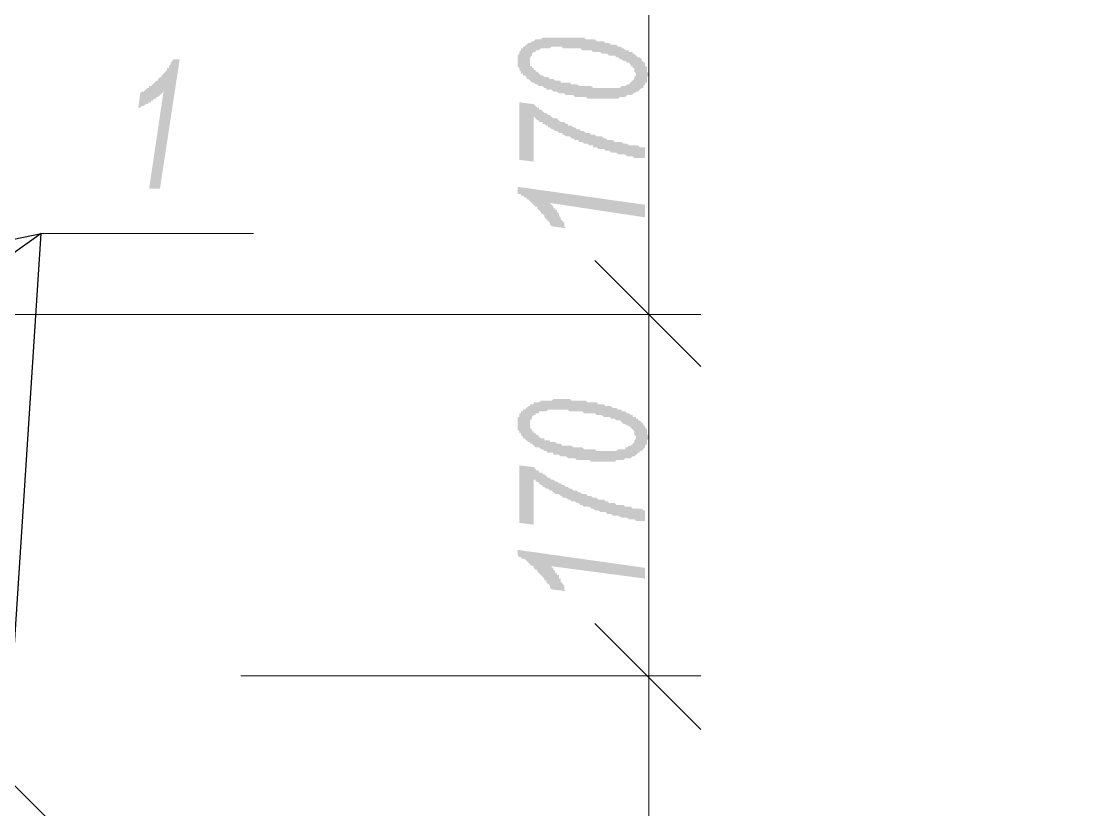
# Model space of a CAD drawing. Header units: millimetres. Extents: x 1372 to 666090, y 1285 to 31551.
# Drawn here: x 610747 to 613233, y 23998 to 25827 of the extents above; entities that cross this region are included whole.
import ezdxf

# ---------------------------------------------------------------- set-up
doc = ezdxf.new("R2010")
doc.units = ezdxf.units.MM
for name, color, linetype in [('PDF _0', 7, 'Continuous'), ('PDF _Аннотация - Текст_Ном._пера__1', 7, 'Continuous'), ('PDF _Конструктив - Стены Несущие_Ном._пера__21', 7, 'Continuous'), ('PDF _размеры', 7, 'Continuous')]:
    doc.layers.add(name, color=color, linetype=linetype)

msp = doc.modelspace()

# ---------------------------------------------------------------- hatches: boundary and pattern name
at = {"layer": 'PDF _0', "transparency": 33554559}
h = msp.add_hatch(color=256, dxfattribs=at)
h.paths.add_polyline_path([(612098.7, 25647.4), (612094.5, 25647.4), (612090.3, 25647.4), (612086.2, 25647.4), (612082, 25647.4), (612077.8, 25647.4), (612073.7, 25647.4), (612069.5, 25647.4), (612065.3, 25647.4), (612061.1, 25647.4), (612057, 25651.6), (612052.8, 25651.6), (612048.6, 25651.6), (612044.5, 25651.6), (612040.3, 25651.6), (612036.1, 25651.6), (612031.9, 25651.6), (612027.8, 25655.8), (612023.6, 25655.8), (612023.6, 25655.8), (612015.3, 25655.8), (612011.1, 25655.8), (612006.9, 25660), (612002.7, 25660), (611998.6, 25660), (611994.4, 25660), (611990.2, 25664.1), (611986.1, 25664.1), (611981.9, 25664.1), (611981.9, 25664.1), (611977.7, 25668.3), (611973.5, 25668.3), (611969.4, 25668.3), (611965.2, 25668.3), (611965.2, 25672.5), (611961, 25672.5), (611961, 25672.5), (611956.9, 25676.6), (611952.7, 25676.6), (611948.5, 25676.6), (611944.3, 25680.8), (611940.2, 25680.8), (611936, 25685), (611936, 25685), (611931.8, 25685), (611927.7, 25689.2), (611927.7, 25689.2), (611923.5, 25693.3), (611923.5, 25693.3), (611919.3, 25693.3), (611919.3, 25697.5), (611915.1, 25701.7), (611911, 25701.7), (611911, 25705.8), (611906.8, 25705.8), (611906.8, 25710), (611906.8, 25710), (611902.6, 25714.2), (611902.6, 25714.2), (611902.6, 25718.4), (611898.5, 25722.5), (611898.5, 25722.5), (611898.5, 25726.7), (611898.5, 25730.9), (611898.5, 25730.9), (611898.5, 25735), (611898.5, 25739.2), (611898.5, 25739.2), (611898.5, 25743.4), (611898.5, 25747.6), (611898.5, 25747.6), (611902.6, 25751.7), (611902.6, 25755.9), (611902.6, 25755.9), (611906.8, 25760.1), (611906.8, 25764.2), (611911, 25764.2), (611911, 25768.4), (611915.1, 25768.4), (611919.3, 25772.6), (611919.3, 25772.6), (611923.5, 25776.8), (611927.7, 25776.8), (611927.7, 25776.8), (611931.8, 25780.9), (611936, 25780.9), (611936, 25780.9), (611940.2, 25785.1), (611944.3, 25785.1), (611948.5, 25785.1), (611952.7, 25785.1), (611956.9, 25789.3), (611961, 25789.3), (611965.2, 25789.3), (611969.4, 25789.3), (611973.5, 25789.3), (611977.7, 25789.3), (611981.9, 25789.3), (611986.1, 25789.3), (611990.2, 25789.3), (611994.4, 25789.3), (611994.4, 25789.3), (611998.6, 25789.3), (612002.7, 25789.3), (612006.9, 25789.3), (612011.1, 25789.3), (612015.3, 25789.3), (612019.4, 25789.3), (612023.6, 25789.3), (612027.8, 25789.3), (612031.9, 25789.3), (612036.1, 25789.3), (612040.3, 25789.3), (612044.5, 25789.3), (612048.6, 25789.3), (612052.8, 25789.3), (612057, 25785.1), (612061.1, 25785.1), (612065.3, 25785.1), (612069.5, 25785.1), (612073.7, 25785.1), (612077.8, 25785.1), (612082, 25780.9), (612086.2, 25780.9), (612090.3, 25780.9), (612094.5, 25780.9), (612094.5, 25780.9), (612098.7, 25780.9), (612102.9, 25776.8), (612107, 25776.8), (612111.2, 25776.8), (612115.4, 25772.6), (612119.5, 25772.6), (612123.7, 25772.6), (612127.9, 25772.6), (612132.1, 25768.4), (612136.2, 25768.4), (612140.4, 25768.4), (612140.4, 25764.2), (612144.6, 25764.2), (612148.7, 25760.1), (612152.9, 25760.1), (612157.1, 25760.1), (612157.1, 25755.9), (612161.3, 25755.9), (612165.4, 25755.9), (612165.4, 25751.7), (612169.6, 25751.7), (612173.8, 25747.6), (612173.8, 25747.6), (612177.9, 25743.4), (612177.9, 25743.4), (612182.1, 25743.4), (612186.3, 25739.2), (612186.3, 25735), (612190.5, 25735), (612190.5, 25730.9), (612194.6, 25730.9), (612194.6, 25726.7), (612194.6, 25722.5), (612198.8, 25722.5), (612198.8, 25718.4), (612198.8, 25714.2), (612198.8, 25714.2), (612198.8, 25710), (612203, 25705.8), (612203, 25705.8), (612203, 25701.7), (612203, 25701.7), (612198.8, 25697.5), (612198.8, 25693.3), (612198.8, 25693.3), (612198.8, 25689.2), (612198.8, 25685), (612194.6, 25685), (612194.6, 25680.8), (612194.6, 25680.8), (612190.5, 25676.6), (612190.5, 25672.5), (612186.3, 25672.5), (612182.1, 25668.3), (612182.1, 25668.3), (612177.9, 25664.1), (612173.8, 25664.1), (612173.8, 25664.1), (612169.6, 25660), (612165.4, 25660), (612165.4, 25655.8), (612161.3, 25655.8), (612157.1, 25655.8), (612152.9, 25655.8), (612148.7, 25651.6), (612144.6, 25651.6), (612144.6, 25651.6), (612140.4, 25651.6), (612136.2, 25651.6), (612132.1, 25647.4), (612127.9, 25647.4), (612123.7, 25647.4), (612119.5, 25647.4), (612115.4, 25647.4), (612107, 25647.4), (612102.9, 25647.4), (612098.7, 25647.4), (612098.7, 25647.4)], flags=0)
h.paths.add_polyline_path([(612107, 25672.5), (612111.2, 25672.5), (612119.5, 25672.5), (612123.7, 25672.5), (612127.9, 25672.5), (612132.1, 25672.5), (612136.2, 25672.5), (612140.4, 25676.6), (612140.4, 25676.6), (612144.6, 25676.6), (612148.7, 25676.6), (612148.7, 25676.6), (612152.9, 25680.8), (612157.1, 25680.8), (612161.3, 25685), (612161.3, 25685), (612165.4, 25689.2), (612165.4, 25689.2), (612169.6, 25693.3), (612169.6, 25693.3), (612169.6, 25697.5), (612173.8, 25701.7), (612173.8, 25701.7), (612173.8, 25705.8), (612173.8, 25705.8), (612169.6, 25710), (612169.6, 25714.2), (612169.6, 25714.2), (612169.6, 25718.4), (612165.4, 25718.4), (612165.4, 25722.5), (612161.3, 25722.5), (612161.3, 25726.7), (612157.1, 25730.9), (612152.9, 25730.9), (612152.9, 25730.9), (612148.7, 25735), (612148.7, 25735), (612144.6, 25735), (612140.4, 25739.2), (612140.4, 25739.2), (612136.2, 25739.2), (612132.1, 25743.4), (612127.9, 25743.4), (612127.9, 25743.4), (612123.7, 25747.6), (612119.5, 25747.6), (612115.4, 25747.6), (612111.2, 25747.6), (612107, 25751.7), (612102.9, 25751.7), (612098.7, 25751.7), (612094.5, 25751.7), (612090.3, 25755.9), (612086.2, 25755.9), (612082, 25755.9), (612077.8, 25755.9), (612073.7, 25755.9), (612069.5, 25760.1), (612065.3, 25760.1), (612057, 25760.1), (612052.8, 25760.1), (612048.6, 25760.1), (612044.5, 25764.2), (612040.3, 25764.2), (612036.1, 25764.2), (612031.9, 25764.2), (612027.8, 25764.2), (612023.6, 25764.2), (612019.4, 25764.2), (612015.3, 25764.2), (612011.1, 25764.2), (612006.9, 25764.2), (612002.7, 25764.2), (612002.7, 25768.4), (611998.6, 25768.4), (611994.4, 25768.4), (611990.2, 25768.4), (611986.1, 25768.4), (611981.9, 25768.4), (611977.7, 25768.4), (611973.5, 25764.2), (611969.4, 25764.2), (611965.2, 25764.2), (611961, 25764.2), (611956.9, 25764.2), (611952.7, 25764.2), (611948.5, 25760.1), (611948.5, 25760.1), (611944.3, 25760.1), (611940.2, 25760.1), (611940.2, 25755.9), (611936, 25755.9), (611931.8, 25751.7), (611931.8, 25747.6), (611931.8, 25747.6), (611927.7, 25743.4), (611927.7, 25743.4), (611927.7, 25739.2), (611927.7, 25735), (611927.7, 25735), (611927.7, 25730.9), (611927.7, 25730.9), (611927.7, 25726.7), (611927.7, 25722.5), (611931.8, 25722.5), (611931.8, 25718.4), (611936, 25718.4), (611936, 25714.2), (611940.2, 25714.2), (611940.2, 25710), (611944.3, 25710), (611948.5, 25705.8), (611948.5, 25705.8), (611952.7, 25701.7), (611956.9, 25701.7), (611961, 25697.5), (611961, 25697.5), (611965.2, 25697.5), (611969.4, 25697.5), (611973.5, 25693.3), (611973.5, 25693.3), (611977.7, 25693.3), (611981.9, 25693.3), (611986.1, 25689.2), (611990.2, 25689.2), (611994.4, 25689.2), (611998.6, 25689.2), (611998.6, 25685), (612002.7, 25685), (612011.1, 25685), (612015.3, 25685), (612019.4, 25685), (612023.6, 25680.8), (612027.8, 25680.8), (612031.9, 25680.8), (612036.1, 25680.8), (612044.5, 25676.6), (612048.6, 25676.6), (612052.8, 25676.6), (612057, 25676.6), (612061.1, 25676.6), (612065.3, 25676.6), (612069.5, 25676.6), (612073.7, 25672.5), (612077.8, 25672.5), (612082, 25672.5), (612086.2, 25672.5), (612090.3, 25672.5), (612094.5, 25672.5), (612098.7, 25672.5), (612098.7, 25672.5), (612102.9, 25672.5), (612107, 25672.5), (612107, 25672.5)], flags=0)
for points in [[(612194.6, 25505.6), (612194.6, 25509.8), (612190.5, 25509.8), (612186.3, 25509.8), (612182.1, 25509.8), (612177.9, 25509.8), (612173.8, 25509.8), (612169.6, 25509.8), (612165.4, 25514), (612165.4, 25514), (612161.3, 25514), (612157.1, 25514), (612152.9, 25514), (612148.7, 25518.1), (612144.6, 25518.1), (612140.4, 25518.1), (612132.1, 25518.1), (612127.9, 25522.3), (612123.7, 25522.3), (612123.7, 25522.3), (612119.5, 25522.3), (612115.4, 25522.3), (612111.2, 25526.5), (612107, 25526.5), (612107, 25526.5), (612102.9, 25526.5), (612098.7, 25530.6), (612094.5, 25530.6), (612090.3, 25530.6), (612086.2, 25530.6), (612082, 25534.8), (612077.8, 25534.8), (612073.7, 25534.8), (612073.7, 25539), (612069.5, 25539), (612065.3, 25539), (612061.1, 25543.2), (612057, 25543.2), (612052.8, 25543.2), (612048.6, 25547.3), (612044.5, 25547.3), (612040.3, 25547.3), (612040.3, 25551.5), (612036.1, 25551.5), (612031.9, 25551.5), (612027.8, 25555.7), (612023.6, 25555.7), (612023.6, 25555.7), (612019.4, 25559.8), (612015.3, 25559.8), (612011.1, 25559.8), (612006.9, 25564), (612002.7, 25564), (612002.7, 25568.2), (611998.6, 25568.2), (611994.4, 25568.2), (611990.2, 25572.4), (611986.1, 25572.4), (611981.9, 25576.5), (611981.9, 25576.5), (611977.7, 25576.5), (611973.5, 25580.7), (611969.4, 25580.7), (611969.4, 25584.9), (611965.2, 25584.9), (611961, 25589), (611956.9, 25589), (611956.9, 25593.2), (611952.7, 25593.2), (611948.5, 25593.2), (611948.5, 25597.4), (611944.3, 25597.4), (611940.2, 25601.6), (611940.2, 25601.6), (611936, 25605.7), (611936, 25501.4), (611902.6, 25505.6), (611902.6, 25639.1), (611936, 25634.9), (611940.2, 25630.8), (611940.2, 25630.8), (611944.3, 25626.6), (611948.5, 25626.6), (611948.5, 25622.4), (611952.7, 25622.4), (611956.9, 25618.2), (611956.9, 25618.2), (611961, 25614.1), (611965.2, 25614.1), (611965.2, 25614.1), (611969.4, 25609.9), (611973.5, 25609.9), (611977.7, 25605.7), (611977.7, 25605.7), (611981.9, 25601.6), (611986.1, 25601.6), (611990.2, 25601.6), (611994.4, 25597.4), (611994.4, 25597.4), (611998.6, 25593.2), (612002.7, 25593.2), (612006.9, 25593.2), (612011.1, 25589), (612015.3, 25589), (612015.3, 25584.9), (612019.4, 25584.9), (612023.6, 25584.9), (612027.8, 25580.7), (612031.9, 25580.7), (612036.1, 25576.5), (612040.3, 25576.5), (612044.5, 25576.5), (612044.5, 25572.4), (612048.6, 25572.4), (612052.8, 25572.4), (612057, 25568.2), (612061.1, 25568.2), (612065.3, 25568.2), (612069.5, 25564), (612073.7, 25564), (612077.8, 25564), (612082, 25559.8), (612086.2, 25559.8), (612090.3, 25559.8), (612094.5, 25559.8), (612098.7, 25555.7), (612102.9, 25555.7), (612102.9, 25555.7), (612107, 25551.5), (612111.2, 25551.5), (612115.4, 25551.5), (612119.5, 25551.5), (612123.7, 25547.3), (612127.9, 25547.3), (612132.1, 25547.3), (612136.2, 25547.3), (612140.4, 25547.3), (612144.6, 25543.2), (612148.7, 25543.2), (612148.7, 25543.2), (612152.9, 25543.2), (612157.1, 25539), (612161.3, 25539), (612165.4, 25539), (612169.6, 25539), (612173.8, 25539), (612177.9, 25539), (612182.1, 25534.8), (612186.3, 25534.8), (612190.5, 25534.8), (612190.5, 25534.8), (612194.6, 25534.8), (612194.6, 25534.8)], [(612194.6, 25372.1), (611973.5, 25405.5), (611973.5, 25405.5), (611977.7, 25401.3), (611977.7, 25401.3), (611981.9, 25397.2), (611981.9, 25397.2), (611981.9, 25393), (611986.1, 25393), (611986.1, 25388.8), (611990.2, 25388.8), (611990.2, 25384.6), (611994.4, 25380.5), (611994.4, 25380.5), (611994.4, 25376.3), (611998.6, 25372.1), (611998.6, 25372.1), (611998.6, 25368), (612002.7, 25363.8), (612002.7, 25363.8), (612006.9, 25359.6), (612006.9, 25355.4), (612006.9, 25351.3), (612006.9, 25351.3), (612011.1, 25347.1), (611977.7, 25351.3), (611973.5, 25355.4), (611973.5, 25355.4), (611973.5, 25359.6), (611969.4, 25363.8), (611969.4, 25363.8), (611965.2, 25368), (611965.2, 25368), (611961, 25372.1), (611961, 25376.3), (611961, 25376.3), (611956.9, 25380.5), (611952.7, 25380.5), (611952.7, 25384.6), (611948.5, 25388.8), (611948.5, 25388.8), (611944.3, 25393), (611944.3, 25397.2), (611940.2, 25397.2), (611936, 25401.3), (611936, 25401.3), (611931.8, 25405.5), (611927.7, 25409.7), (611927.7, 25409.7), (611923.5, 25413.8), (611923.5, 25413.8), (611919.3, 25413.8), (611919.3, 25418), (611919.3, 25418), (611915.1, 25418), (611911, 25422.2), (611906.8, 25422.2), (611906.8, 25426.4), (611902.6, 25426.4), (611898.5, 25426.4), (611898.5, 25426.4), (611898.5, 25443), (612194.6, 25401.3)], [(612194.6, 24667.2), (612194.6, 24667.2), (612190.5, 24667.2), (612186.3, 24667.2), (612182.1, 24667.2), (612177.9, 24667.2), (612173.8, 24667.2), (612169.6, 24671.3), (612165.4, 24671.3), (612165.4, 24671.3), (612161.3, 24671.3), (612157.1, 24671.3), (612152.9, 24675.5), (612148.7, 24675.5), (612144.6, 24675.5), (612140.4, 24675.5), (612132.1, 24679.7), (612127.9, 24679.7), (612123.7, 24679.7), (612123.7, 24679.7), (612119.5, 24679.7), (612115.4, 24683.9), (612111.2, 24683.9), (612107, 24683.9), (612107, 24683.9), (612102.9, 24688), (612098.7, 24688), (612094.5, 24688), (612090.3, 24688), (612086.2, 24692.2), (612082, 24692.2), (612077.8, 24692.2), (612073.7, 24696.4), (612073.7, 24696.4), (612069.5, 24696.4), (612065.3, 24700.5), (612061.1, 24700.5), (612057, 24700.5), (612052.8, 24700.5), (612048.6, 24704.7), (612044.5, 24704.7), (612040.3, 24708.9), (612040.3, 24708.9), (612036.1, 24708.9), (612031.9, 24713.1), (612027.8, 24713.1), (612023.6, 24713.1), (612023.6, 24713.1), (612019.4, 24717.2), (612015.3, 24717.2), (612011.1, 24721.4), (612006.9, 24721.4), (612002.7, 24721.4), (612002.7, 24725.6), (611998.6, 24725.6), (611994.4, 24729.7), (611990.2, 24729.7), (611986.1, 24729.7), (611981.9, 24733.9), (611981.9, 24733.9), (611977.7, 24738.1), (611973.5, 24738.1), (611969.4, 24742.3), (611969.4, 24742.3), (611965.2, 24742.3), (611961, 24746.4), (611956.9, 24746.4), (611956.9, 24750.6), (611952.7, 24750.6), (611948.5, 24754.8), (611948.5, 24754.8), (611944.3, 24758.9), (611940.2, 24758.9), (611940.2, 24763.1), (611936, 24763.1), (611936, 24658.8), (611902.6, 24663), (611902.6, 24796.5), (611936, 24792.3), (611940.2, 24788.1), (611940.2, 24788.1), (611944.3, 24784), (611948.5, 24784), (611948.5, 24779.8), (611952.7, 24779.8), (611956.9, 24779.8), (611956.9, 24775.6), (611961, 24775.6), (611965.2, 24771.5), (611965.2, 24771.5), (611969.4, 24767.3), (611973.5, 24767.3), (611977.7, 24763.1), (611977.7, 24763.1), (611981.9, 24763.1), (611986.1, 24758.9), (611990.2, 24758.9), (611994.4, 24754.8), (611994.4, 24754.8), (611998.6, 24754.8), (612002.7, 24750.6), (612006.9, 24750.6), (612011.1, 24746.4), (612015.3, 24746.4), (612015.3, 24746.4), (612019.4, 24742.3), (612023.6, 24742.3), (612027.8, 24738.1), (612031.9, 24738.1), (612036.1, 24738.1), (612040.3, 24733.9), (612044.5, 24733.9), (612044.5, 24733.9), (612048.6, 24729.7), (612052.8, 24729.7), (612057, 24729.7), (612061.1, 24725.6), (612065.3, 24725.6), (612069.5, 24725.6), (612073.7, 24721.4), (612077.8, 24721.4), (612082, 24721.4), (612086.2, 24717.2), (612090.3, 24717.2), (612094.5, 24717.2), (612098.7, 24717.2), (612102.9, 24713.1), (612102.9, 24713.1), (612107, 24713.1), (612111.2, 24708.9), (612115.4, 24708.9), (612119.5, 24708.9), (612123.7, 24708.9), (612127.9, 24704.7), (612132.1, 24704.7), (612136.2, 24704.7), (612140.4, 24704.7), (612144.6, 24704.7), (612148.7, 24700.5), (612148.7, 24700.5), (612152.9, 24700.5), (612157.1, 24700.5), (612161.3, 24700.5), (612165.4, 24696.4), (612169.6, 24696.4), (612173.8, 24696.4), (612177.9, 24696.4), (612182.1, 24696.4), (612186.3, 24696.4), (612190.5, 24692.2), (612190.5, 24692.2), (612194.6, 24692.2), (612194.6, 24692.2)], [(612194.6, 24533.7), (611973.5, 24562.9), (611973.5, 24562.9), (611977.7, 24562.9), (611977.7, 24558.7), (611981.9, 24558.7), (611981.9, 24554.5), (611981.9, 24554.5), (611986.1, 24550.4), (611986.1, 24546.2), (611990.2, 24546.2), (611990.2, 24542), (611994.4, 24542), (611994.4, 24537.9), (611994.4, 24533.7), (611998.6, 24533.7), (611998.6, 24529.5), (611998.6, 24525.3), (612002.7, 24525.3), (612002.7, 24521.2), (612006.9, 24517), (612006.9, 24512.8), (612006.9, 24512.8), (612006.9, 24508.7), (612011.1, 24504.5), (611977.7, 24508.7), (611973.5, 24512.8), (611973.5, 24517), (611973.5, 24517), (611969.4, 24521.2), (611969.4, 24521.2), (611965.2, 24525.3), (611965.2, 24529.5), (611961, 24529.5), (611961, 24533.7), (611961, 24533.7), (611956.9, 24537.9), (611952.7, 24542), (611952.7, 24542), (611948.5, 24546.2), (611948.5, 24546.2), (611944.3, 24550.4), (611944.3, 24554.5), (611940.2, 24554.5), (611936, 24558.7), (611936, 24562.9), (611931.8, 24562.9), (611927.7, 24567.1), (611927.7, 24567.1), (611923.5, 24571.2), (611923.5, 24571.2), (611919.3, 24575.4), (611919.3, 24575.4), (611919.3, 24575.4), (611915.1, 24579.6), (611911, 24579.6), (611906.8, 24579.6), (611906.8, 24583.7), (611902.6, 24583.7), (611898.5, 24587.9), (611898.5, 24587.9), (611898.5, 24600.4), (612194.6, 24558.7)]]:
    msp.add_hatch(color=256, dxfattribs=at).paths.add_polyline_path(points)
h = msp.add_hatch(color=256, dxfattribs=at)
h.paths.add_polyline_path([(612098.7, 24804.8), (612094.5, 24804.8), (612090.3, 24804.8), (612086.2, 24804.8), (612082, 24804.8), (612077.8, 24804.8), (612073.7, 24804.8), (612069.5, 24804.8), (612065.3, 24809), (612061.1, 24809), (612057, 24809), (612052.8, 24809), (612048.6, 24809), (612044.5, 24809), (612040.3, 24809), (612036.1, 24809), (612031.9, 24813.2), (612027.8, 24813.2), (612023.6, 24813.2), (612023.6, 24813.2), (612015.3, 24813.2), (612011.1, 24817.3), (612006.9, 24817.3), (612002.7, 24817.3), (611998.6, 24817.3), (611994.4, 24821.5), (611990.2, 24821.5), (611986.1, 24821.5), (611981.9, 24821.5), (611981.9, 24825.7), (611977.7, 24825.7), (611973.5, 24825.7), (611969.4, 24825.7), (611965.2, 24829.9), (611965.2, 24829.9), (611961, 24829.9), (611961, 24829.9), (611956.9, 24834), (611952.7, 24834), (611948.5, 24838.2), (611944.3, 24838.2), (611940.2, 24838.2), (611936, 24842.4), (611936, 24842.4), (611931.8, 24846.5), (611927.7, 24846.5), (611927.7, 24850.7), (611923.5, 24850.7), (611923.5, 24850.7), (611919.3, 24854.9), (611919.3, 24854.9), (611915.1, 24859.1), (611911, 24859.1), (611911, 24863.2), (611906.8, 24867.4), (611906.8, 24867.4), (611906.8, 24871.6), (611902.6, 24871.6), (611902.6, 24875.7), (611902.6, 24875.7), (611898.5, 24879.9), (611898.5, 24884.1), (611898.5, 24884.1), (611898.5, 24888.3), (611898.5, 24892.4), (611898.5, 24892.4), (611898.5, 24896.6), (611898.5, 24900.8), (611898.5, 24900.8), (611898.5, 24904.9), (611898.5, 24909.1), (611902.6, 24909.1), (611902.6, 24913.3), (611902.6, 24917.5), (611906.8, 24917.5), (611906.8, 24921.6), (611911, 24921.6), (611911, 24925.8), (611915.1, 24925.8), (611919.3, 24930), (611919.3, 24930), (611923.5, 24934.1), (611927.7, 24934.1), (611927.7, 24938.3), (611931.8, 24938.3), (611936, 24938.3), (611936, 24942.5), (611940.2, 24942.5), (611944.3, 24942.5), (611948.5, 24942.5), (611952.7, 24946.7), (611956.9, 24946.7), (611961, 24946.7), (611965.2, 24946.7), (611969.4, 24946.7), (611973.5, 24946.7), (611977.7, 24946.7), (611981.9, 24950.8), (611986.1, 24950.8), (611990.2, 24950.8), (611994.4, 24950.8), (611994.4, 24950.8), (611998.6, 24950.8), (612002.7, 24950.8), (612006.9, 24950.8), (612011.1, 24950.8), (612015.3, 24950.8), (612019.4, 24950.8), (612023.6, 24946.7), (612027.8, 24946.7), (612031.9, 24946.7), (612036.1, 24946.7), (612040.3, 24946.7), (612044.5, 24946.7), (612048.6, 24946.7), (612052.8, 24946.7), (612057, 24946.7), (612061.1, 24942.5), (612065.3, 24942.5), (612069.5, 24942.5), (612073.7, 24942.5), (612077.8, 24942.5), (612082, 24942.5), (612086.2, 24938.3), (612090.3, 24938.3), (612094.5, 24938.3), (612094.5, 24938.3), (612098.7, 24938.3), (612102.9, 24934.1), (612107, 24934.1), (612111.2, 24934.1), (612115.4, 24934.1), (612119.5, 24930), (612123.7, 24930), (612127.9, 24930), (612132.1, 24925.8), (612136.2, 24925.8), (612140.4, 24925.8), (612140.4, 24921.6), (612144.6, 24921.6), (612148.7, 24921.6), (612152.9, 24917.5), (612157.1, 24917.5), (612157.1, 24917.5), (612161.3, 24913.3), (612165.4, 24913.3), (612165.4, 24909.1), (612169.6, 24909.1), (612173.8, 24909.1), (612173.8, 24904.9), (612177.9, 24904.9), (612177.9, 24900.8), (612182.1, 24900.8), (612186.3, 24896.6), (612186.3, 24896.6), (612190.5, 24892.4), (612190.5, 24888.3), (612194.6, 24888.3), (612194.6, 24884.1), (612194.6, 24884.1), (612198.8, 24879.9), (612198.8, 24875.7), (612198.8, 24875.7), (612198.8, 24871.6), (612198.8, 24867.4), (612203, 24867.4), (612203, 24863.2), (612203, 24863.2), (612203, 24859.1), (612198.8, 24854.9), (612198.8, 24854.9), (612198.8, 24850.7), (612198.8, 24846.5), (612198.8, 24846.5), (612194.6, 24842.4), (612194.6, 24838.2), (612194.6, 24838.2), (612190.5, 24834), (612190.5, 24834), (612186.3, 24829.9), (612182.1, 24829.9), (612182.1, 24825.7), (612177.9, 24825.7), (612173.8, 24821.5), (612173.8, 24821.5), (612169.6, 24817.3), (612165.4, 24817.3), (612165.4, 24817.3), (612161.3, 24813.2), (612157.1, 24813.2), (612152.9, 24813.2), (612148.7, 24813.2), (612144.6, 24809), (612144.6, 24809), (612140.4, 24809), (612136.2, 24809), (612132.1, 24809), (612127.9, 24809), (612123.7, 24804.8), (612119.5, 24804.8), (612115.4, 24804.8), (612107, 24804.8), (612102.9, 24804.8), (612098.7, 24804.8), (612098.7, 24804.8)], flags=0)
h.paths.add_polyline_path([(612107, 24829.9), (612111.2, 24829.9), (612119.5, 24829.9), (612123.7, 24829.9), (612127.9, 24829.9), (612132.1, 24834), (612136.2, 24834), (612140.4, 24834), (612140.4, 24834), (612144.6, 24834), (612148.7, 24834), (612148.7, 24838.2), (612152.9, 24838.2), (612157.1, 24842.4), (612161.3, 24842.4), (612161.3, 24842.4), (612165.4, 24846.5), (612165.4, 24846.5), (612169.6, 24850.7), (612169.6, 24854.9), (612169.6, 24854.9), (612173.8, 24859.1), (612173.8, 24863.2), (612173.8, 24863.2), (612173.8, 24863.2), (612169.6, 24867.4), (612169.6, 24871.6), (612169.6, 24871.6), (612169.6, 24875.7), (612165.4, 24879.9), (612165.4, 24879.9), (612161.3, 24884.1), (612161.3, 24884.1), (612157.1, 24888.3), (612152.9, 24888.3), (612152.9, 24888.3), (612148.7, 24892.4), (612148.7, 24892.4), (612144.6, 24892.4), (612140.4, 24896.6), (612140.4, 24896.6), (612136.2, 24900.8), (612132.1, 24900.8), (612127.9, 24900.8), (612127.9, 24900.8), (612123.7, 24904.9), (612119.5, 24904.9), (612115.4, 24904.9), (612111.2, 24909.1), (612107, 24909.1), (612102.9, 24909.1), (612098.7, 24909.1), (612094.5, 24913.3), (612090.3, 24913.3), (612086.2, 24913.3), (612082, 24913.3), (612077.8, 24917.5), (612073.7, 24917.5), (612069.5, 24917.5), (612065.3, 24917.5), (612057, 24917.5), (612052.8, 24917.5), (612048.6, 24921.6), (612044.5, 24921.6), (612040.3, 24921.6), (612036.1, 24921.6), (612031.9, 24921.6), (612027.8, 24921.6), (612023.6, 24921.6), (612019.4, 24921.6), (612015.3, 24925.8), (612011.1, 24925.8), (612006.9, 24925.8), (612002.7, 24925.8), (612002.7, 24925.8), (611998.6, 24925.8), (611994.4, 24925.8), (611990.2, 24925.8), (611986.1, 24925.8), (611981.9, 24925.8), (611977.7, 24925.8), (611973.5, 24925.8), (611969.4, 24925.8), (611965.2, 24921.6), (611961, 24921.6), (611956.9, 24921.6), (611952.7, 24921.6), (611948.5, 24921.6), (611948.5, 24917.5), (611944.3, 24917.5), (611940.2, 24917.5), (611940.2, 24913.3), (611936, 24913.3), (611931.8, 24909.1), (611931.8, 24909.1), (611931.8, 24904.9), (611927.7, 24900.8), (611927.7, 24900.8), (611927.7, 24896.6), (611927.7, 24892.4), (611927.7, 24892.4), (611927.7, 24892.4), (611927.7, 24888.3), (611927.7, 24884.1), (611927.7, 24884.1), (611931.8, 24879.9), (611931.8, 24875.7), (611936, 24875.7), (611936, 24871.6), (611940.2, 24871.6), (611940.2, 24867.4), (611944.3, 24867.4), (611948.5, 24863.2), (611948.5, 24863.2), (611952.7, 24859.1), (611956.9, 24859.1), (611961, 24859.1), (611961, 24854.9), (611965.2, 24854.9), (611969.4, 24854.9), (611973.5, 24854.9), (611973.5, 24850.7), (611977.7, 24850.7), (611981.9, 24850.7), (611986.1, 24850.7), (611990.2, 24846.5), (611994.4, 24846.5), (611998.6, 24846.5), (611998.6, 24846.5), (612002.7, 24842.4), (612011.1, 24842.4), (612015.3, 24842.4), (612019.4, 24842.4), (612023.6, 24842.4), (612027.8, 24838.2), (612031.9, 24838.2), (612036.1, 24838.2), (612044.5, 24838.2), (612048.6, 24838.2), (612052.8, 24834), (612057, 24834), (612061.1, 24834), (612065.3, 24834), (612069.5, 24834), (612073.7, 24834), (612077.8, 24834), (612082, 24829.9), (612086.2, 24829.9), (612090.3, 24829.9), (612094.5, 24829.9), (612098.7, 24829.9), (612098.7, 24829.9), (612102.9, 24829.9), (612107, 24829.9), (612107, 24829.9)], flags=0)
at = {"layer": 'PDF _Аннотация - Текст_Ном._пера__1', "transparency": 33554559}
msp.add_hatch(color=256, dxfattribs=at).paths.add_polyline_path([(611043.3, 25438.9), (611076.7, 25664.1), (611076.7, 25664.1), (611072.5, 25660), (611072.5, 25660), (611068.4, 25655.8), (611068.4, 25655.8), (611064.2, 25651.6), (611060, 25651.6), (611060, 25647.4), (611055.8, 25647.4), (611055.8, 25647.4), (611051.7, 25643.3), (611047.5, 25643.3), (611047.5, 25639.1), (611043.3, 25639.1), (611043.3, 25639.1), (611039.2, 25634.9), (611035, 25634.9), (611030.8, 25630.8), (611030.8, 25630.8), (611026.6, 25630.8), (611022.5, 25626.6), (611018.3, 25626.6), (611018.3, 25626.6), (611022.5, 25660), (611022.5, 25660), (611026.6, 25664.1), (611030.8, 25664.1), (611030.8, 25664.1), (611035, 25668.3), (611035, 25668.3), (611039.2, 25672.5), (611043.3, 25672.5), (611043.3, 25676.6), (611047.5, 25676.6), (611051.7, 25680.8), (611051.7, 25680.8), (611055.8, 25685), (611055.8, 25685), (611060, 25689.2), (611064.2, 25689.2), (611064.2, 25693.3), (611068.4, 25697.5), (611072.5, 25697.5), (611072.5, 25701.7), (611076.7, 25705.8), (611076.7, 25705.8), (611080.9, 25710), (611080.9, 25710), (611085, 25714.2), (611085, 25714.2), (611085, 25718.4), (611089.2, 25718.4), (611089.2, 25722.5), (611089.2, 25722.5), (611093.4, 25726.7), (611093.4, 25730.9), (611097.6, 25735), (611097.6, 25739.2), (611097.6, 25739.2), (611114.2, 25739.2), (611068.4, 25438.9)])

# ---------------------------------------------------------------- linework, layer by layer
at = {"layer": 'PDF _0', "lineweight": 9}
for points in [[(612203, 26832.1), (612203, 25989.5), (612203, 25146.9), (612203, 24308.4), (612203, 23069.5)], [(611256.1, 25146.9), (612323.9, 25146.9), (610317.5, 25146.9)], [(611256.1, 24308.4), (612323.9, 24308.4), (611560.6, 24308.4)]]:
    msp.add_lwpolyline(points, dxfattribs=at)
at = {"layer": 'PDF _0', "lineweight": 25}
for points in [[(610726.3, 24308.4), (610793, 25334.6), (609353.9, 24308.4), (609566.7, 24308.4)], [(609883.7, 25146.9), (610793, 25334.6)]]:
    msp.add_lwpolyline(points, dxfattribs=at)
at = {"layer": 'PDF _0', "lineweight": 9}
for points in [[(612077.8, 25272), (612323.9, 25025.9)], [(612077.8, 24429.4), (612323.9, 24183.3)]]:
    msp.add_lwpolyline(points, close=True, dxfattribs=at)
at = {"layer": 'PDF _Конструктив - Стены Несущие_Ном._пера__21', "lineweight": 30}
msp.add_lwpolyline([(609516.6, 24058.1), (612603.4, 20921.3), (613233.3, 21551.1), (610726.3, 24058.1)], dxfattribs=at)
at = {"layer": 'PDF _размеры', "lineweight": 9}
msp.add_lwpolyline([(610793, 25334.6), (611285.3, 25334.6)], dxfattribs=at)

doc.saveas('drawing.dxf')
